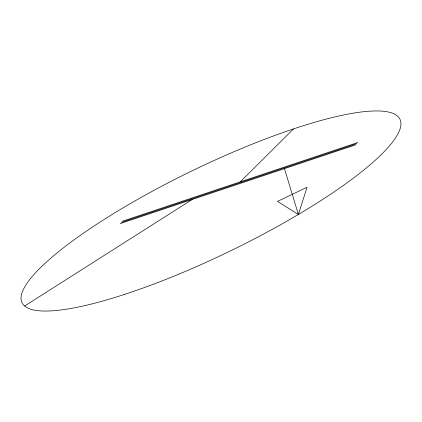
<?xml version="1.0" encoding="UTF-8"?>
<svg xmlns="http://www.w3.org/2000/svg" width="422" height="422" viewBox="0 0 422 422"><rect width="100%" height="100%" fill="white"/><g stroke="black" fill="none" stroke-linecap="round" stroke-linejoin="round"><path stroke-width="0.63" d="M298.38 214.471L307.068 187.268L277.46 201.384L298.38 214.471L284.465 168.647M240.34 181.808L293.49 128.916M24.629 306.029L192.158 199.516M122.544 221.202L357.851 142.504M121.336 222.405L356.643 143.707M120.128 223.607L355.435 144.91M124.458 294.424A210.045 44.389 -25.9 0 0 400.7 121.436A210.045 44.389 -25.9 0 0 107.842 217.14A210.045 44.389 -25.9 0 0 124.458 294.424"/></g></svg>
